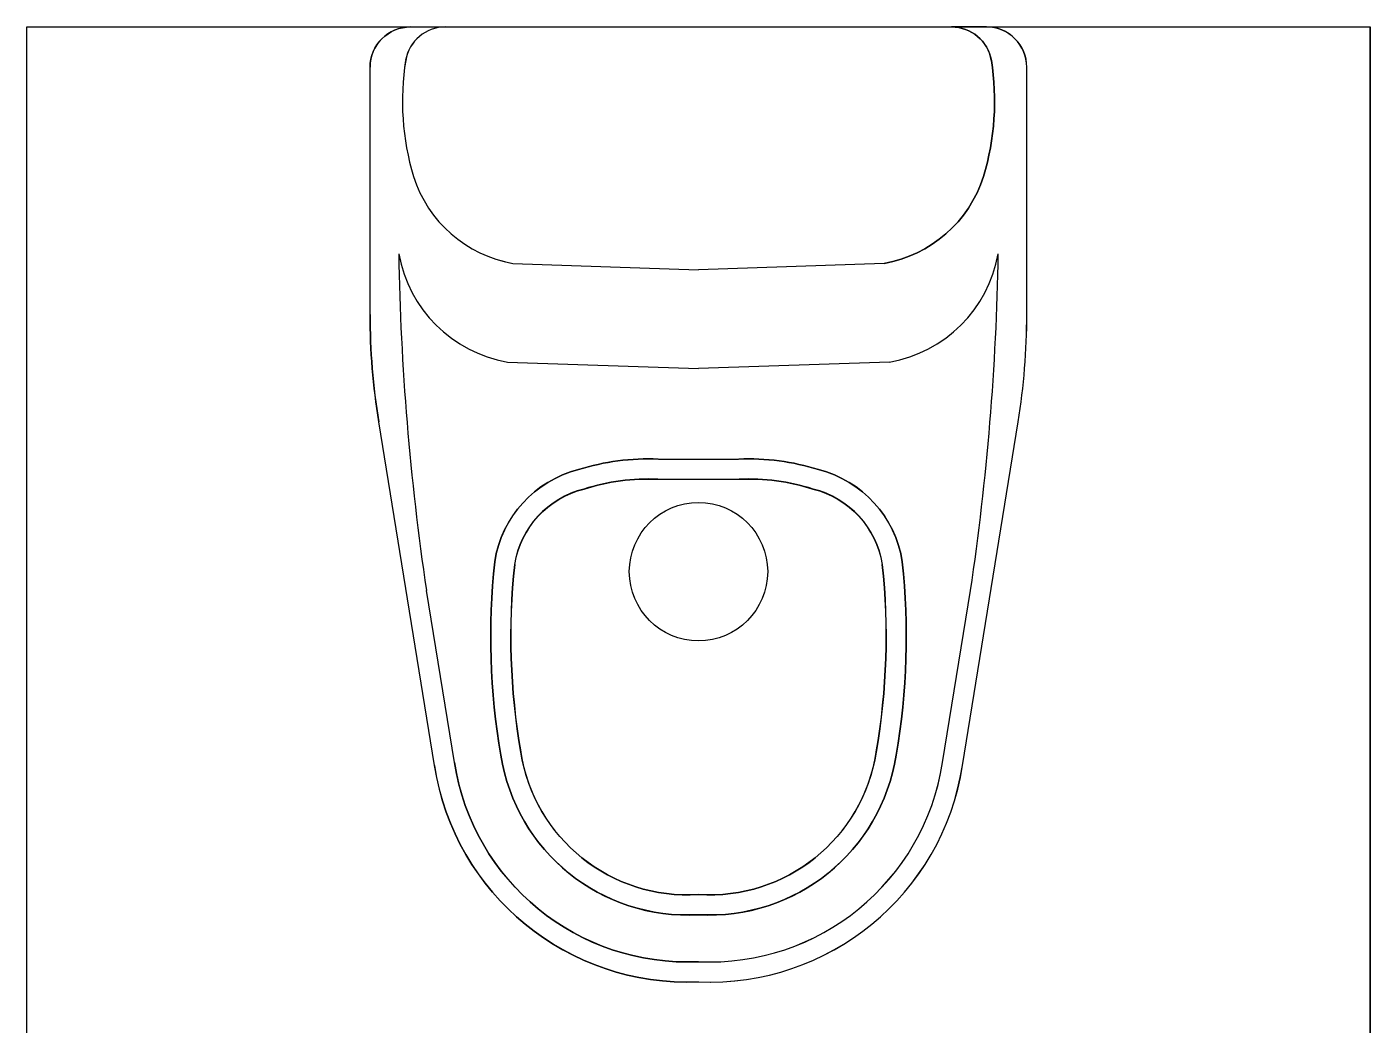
# Model space of a CAD drawing. Extents: x -4409 to 83729, y -39415 to 28842.
# Drawn here: x 15479 to 16479, y 20739 to 21483 of the extents above; entities that cross this region are included whole.
import ezdxf

# ---------------------------------------------------------------- set-up
doc = ezdxf.new("R2010")
doc.units = 0
doc.layers.add('SANITARIOS', color=159, linetype='CONTINUOUS')
doc.layers.add('WWW_CADBLOCKSFREE_COM', color=7, linetype='CONTINUOUS')

# ---------------------------------------------------------------- blocks, each defined once
blk = doc.blocks.new('IIIIIIIIIIIIIIIIIIII')
at = {"layer": 'SANITARIOS', "color": 7}
for p, q in [((788.4331, 262.0067), (788.4591, 262.0067)), ((788.4591, 262.0067), (788.836, 262.0067)), ((788.4591, 262.0067), (788.836, 262.0067)), ((788.862, 262.0067), (788.836, 262.0067)), ((788.4031, 261.7926), (788.4031, 261.9767)), ((788.892, 261.7926), (788.892, 261.9767)), ((788.5095, 261.8306), (788.6476, 261.8258)), ((788.7857, 261.8306), (788.6476, 261.8258)), ((788.5053, 261.7572), (788.6476, 261.7523)), ((788.7899, 261.7572), (788.6476, 261.7523)), ((788.4511, 261.4567), (788.4096, 261.7126)), ((788.8441, 261.4567), (788.8856, 261.7126)), ((788.6177, 261.6849), (788.6476, 261.6849)), ((788.6476, 261.6849), (788.6775, 261.6849)), ((788.6174, 261.6699), (788.6778, 261.6699)), ((788.4659, 261.4591), (788.4452, 261.587)), ((788.8293, 261.4591), (788.85, 261.587))]:
    blk.add_line(p, q, dxfattribs=at)
for points in [[(788.6476, 261.2957, -0.382405), (788.4511, 261.4567), (788.4096, 261.7126, -0.040213), (788.4031, 261.7926), (788.4031, 261.9767, -0.414214), (788.4331, 262.0067), (788.4591, 262.0067)], [(788.4591, 262.0067, 0.364314), (788.4296, 261.9818, 0.112271), (788.4354, 261.8953, 0.278416), (788.5095, 261.8306), (788.6476, 261.8258)], [(788.6476, 261.2957, 0.382405), (788.8441, 261.4567), (788.8856, 261.7126, 0.040213), (788.892, 261.7926), (788.892, 261.9767, 0.414214), (788.862, 262.0067), (788.836, 262.0067)], [(788.836, 262.0067, -0.364314), (788.8656, 261.9818, -0.112271), (788.8598, 261.8953, -0.278416), (788.7857, 261.8306), (788.6476, 261.8258)], [(788.6476, 261.3107, -0.383569), (788.4659, 261.4591), (788.4452, 261.587)], [(788.6476, 261.3107, 0.383569), (788.8293, 261.4591), (788.85, 261.587)]]:
    blk.add_lwpolyline(points, format="xyb", dxfattribs=at)
for points in [[(788.5053, 261.7572), (788.6476, 261.7523)], [(788.7899, 261.7572), (788.6476, 261.7523)]]:
    blk.add_lwpolyline(points, dxfattribs=at)
for points in [[(788.6476, 261.3457, -0.3863), (788.5005, 261.4644, -0.069564), (788.4959, 261.6085, -0.301962), (788.5583, 261.6771, -0.087243), (788.6177, 261.6849), (788.6476, 261.6849), (788.6775, 261.6849, -0.087243), (788.7369, 261.6771, -0.301962), (788.7993, 261.6085, -0.069564), (788.7947, 261.4644, -0.3863)], [(788.6476, 261.3607, -0.388576), (788.5153, 261.4668, -0.069453), (788.5108, 261.6065, -0.302408), (788.5624, 261.6626, -0.08847), (788.6174, 261.6699), (788.6778, 261.6699, -0.08847), (788.7328, 261.6626, -0.302408), (788.7844, 261.6065, -0.069453), (788.7799, 261.4668, -0.388576)]]:
    blk.add_lwpolyline(points, format="xyb", close=True, dxfattribs=at)
blk.add_circle((788.6476, 261.6011), 0.0515, dxfattribs=at)
blk.add_circle((788.6476, 261.6011), 0.0515, dxfattribs=at)
for centre, radius, start, end in [((788.4331, 261.9767), 0.03, 90, 180), ((788.4591, 261.9767), 0.03, 90, 170.0695), ((788.836, 261.9767), 0.03, 9.9305, 90), ((788.862, 261.9767), 0.03, 0, 90), ((788.6227, 261.9514), 0.1955, 171.0536, 196.677), ((788.6725, 261.9514), 0.1955, 343.323, 8.9464), ((788.5261, 261.9243), 0.0952, 197.721, 259.9531), ((788.7691, 261.9243), 0.0952, 280.0469, 342.279), ((788.5226, 261.8553), 0.0997, 190.1726, 260.0286), ((790.3266, 261.8682), 1.9024, 180.9172, 188.4996), ((788.5226, 261.8553), 0.0997, 190.1726, 260.0286), ((790.3266, 261.8682), 1.9024, 180.9172, 188.4996), ((788.7726, 261.8553), 0.0997, 279.9714, 349.8274), ((788.7726, 261.8553), 0.0997, 279.9714, 349.8274), ((786.9686, 261.8682), 1.9024, 351.5004, 359.0828), ((786.9686, 261.8682), 1.9024, 351.5004, 359.0828), ((788.9031, 261.7926), 0.5, 180, 189.2113), ((788.392, 261.7926), 0.5, 350.7887, 0), ((788.6103, 261.5121), 0.173, 87.5575, 107.5015), ((788.6849, 261.5121), 0.173, 72.4985, 92.4425), ((788.5787, 261.5958), 0.0838, 104.1018, 171.3111), ((788.6103, 261.5121), 0.158, 87.4441, 107.6672), ((788.6849, 261.5121), 0.158, 72.3328, 92.5559), ((788.7165, 261.5958), 0.0838, 8.6889, 75.8982), ((788.5787, 261.5958), 0.0688, 103.7408, 171.0438), ((788.7165, 261.5958), 0.0688, 8.9562, 76.2592), ((789.0134, 261.5529), 0.5205, 173.8689, 189.7863), ((789.0134, 261.5529), 0.5055, 173.9085, 189.8005), ((788.2818, 261.5529), 0.5055, 350.1995, 6.0915), ((788.2818, 261.5529), 0.5205, 350.2137, 6.1311), ((788.6394, 261.486), 0.1406, 188.848, 273.3342), ((788.6394, 261.486), 0.1256, 188.7932, 273.7329), ((788.6558, 261.486), 0.1256, 266.2671, 351.2068), ((788.6558, 261.486), 0.1406, 266.6658, 351.152), ((788.6392, 261.4859), 0.1904, 188.8141, 272.5226), ((788.6392, 261.4859), 0.1754, 188.7975, 272.7385), ((788.656, 261.4859), 0.1754, 267.2615, 351.2025), ((788.656, 261.4859), 0.1904, 267.4774, 351.1859)]:
    blk.add_arc(centre, radius, start, end, dxfattribs=at)

msp = doc.modelspace()

# ---------------------------------------------------------------- linework, layer by layer
at = {"layer": 'WWW_CADBLOCKSFREE_COM'}
for p, q in [((15478.644, 21482.608), (16478.644, 21482.608)), ((15478.644, 19982.608), (15478.644, 21482.608)), ((16478.644, 19982.608), (16478.644, 21482.608))]:
    msp.add_line(p, q, dxfattribs=at)
at = {"layer": 'WWW_CADBLOCKSFREE_COM', "color": 8}
msp.add_lwpolyline([(15478.644, 21482.67), (16478.644, 21482.67), (16478.644, 19982.67), (15478.644, 19982.67)], close=True, dxfattribs=at)

# ---------------------------------------------------------------- block references
at = {"layer": 'SANITARIOS', "xscale": 1000, "yscale": 1000, "zscale": 1000}
msp.add_blockref('IIIIIIIIIIIIIIIIIIII', (-772668.955, -240524.069), dxfattribs=at)

doc.saveas('drawing.dxf')
